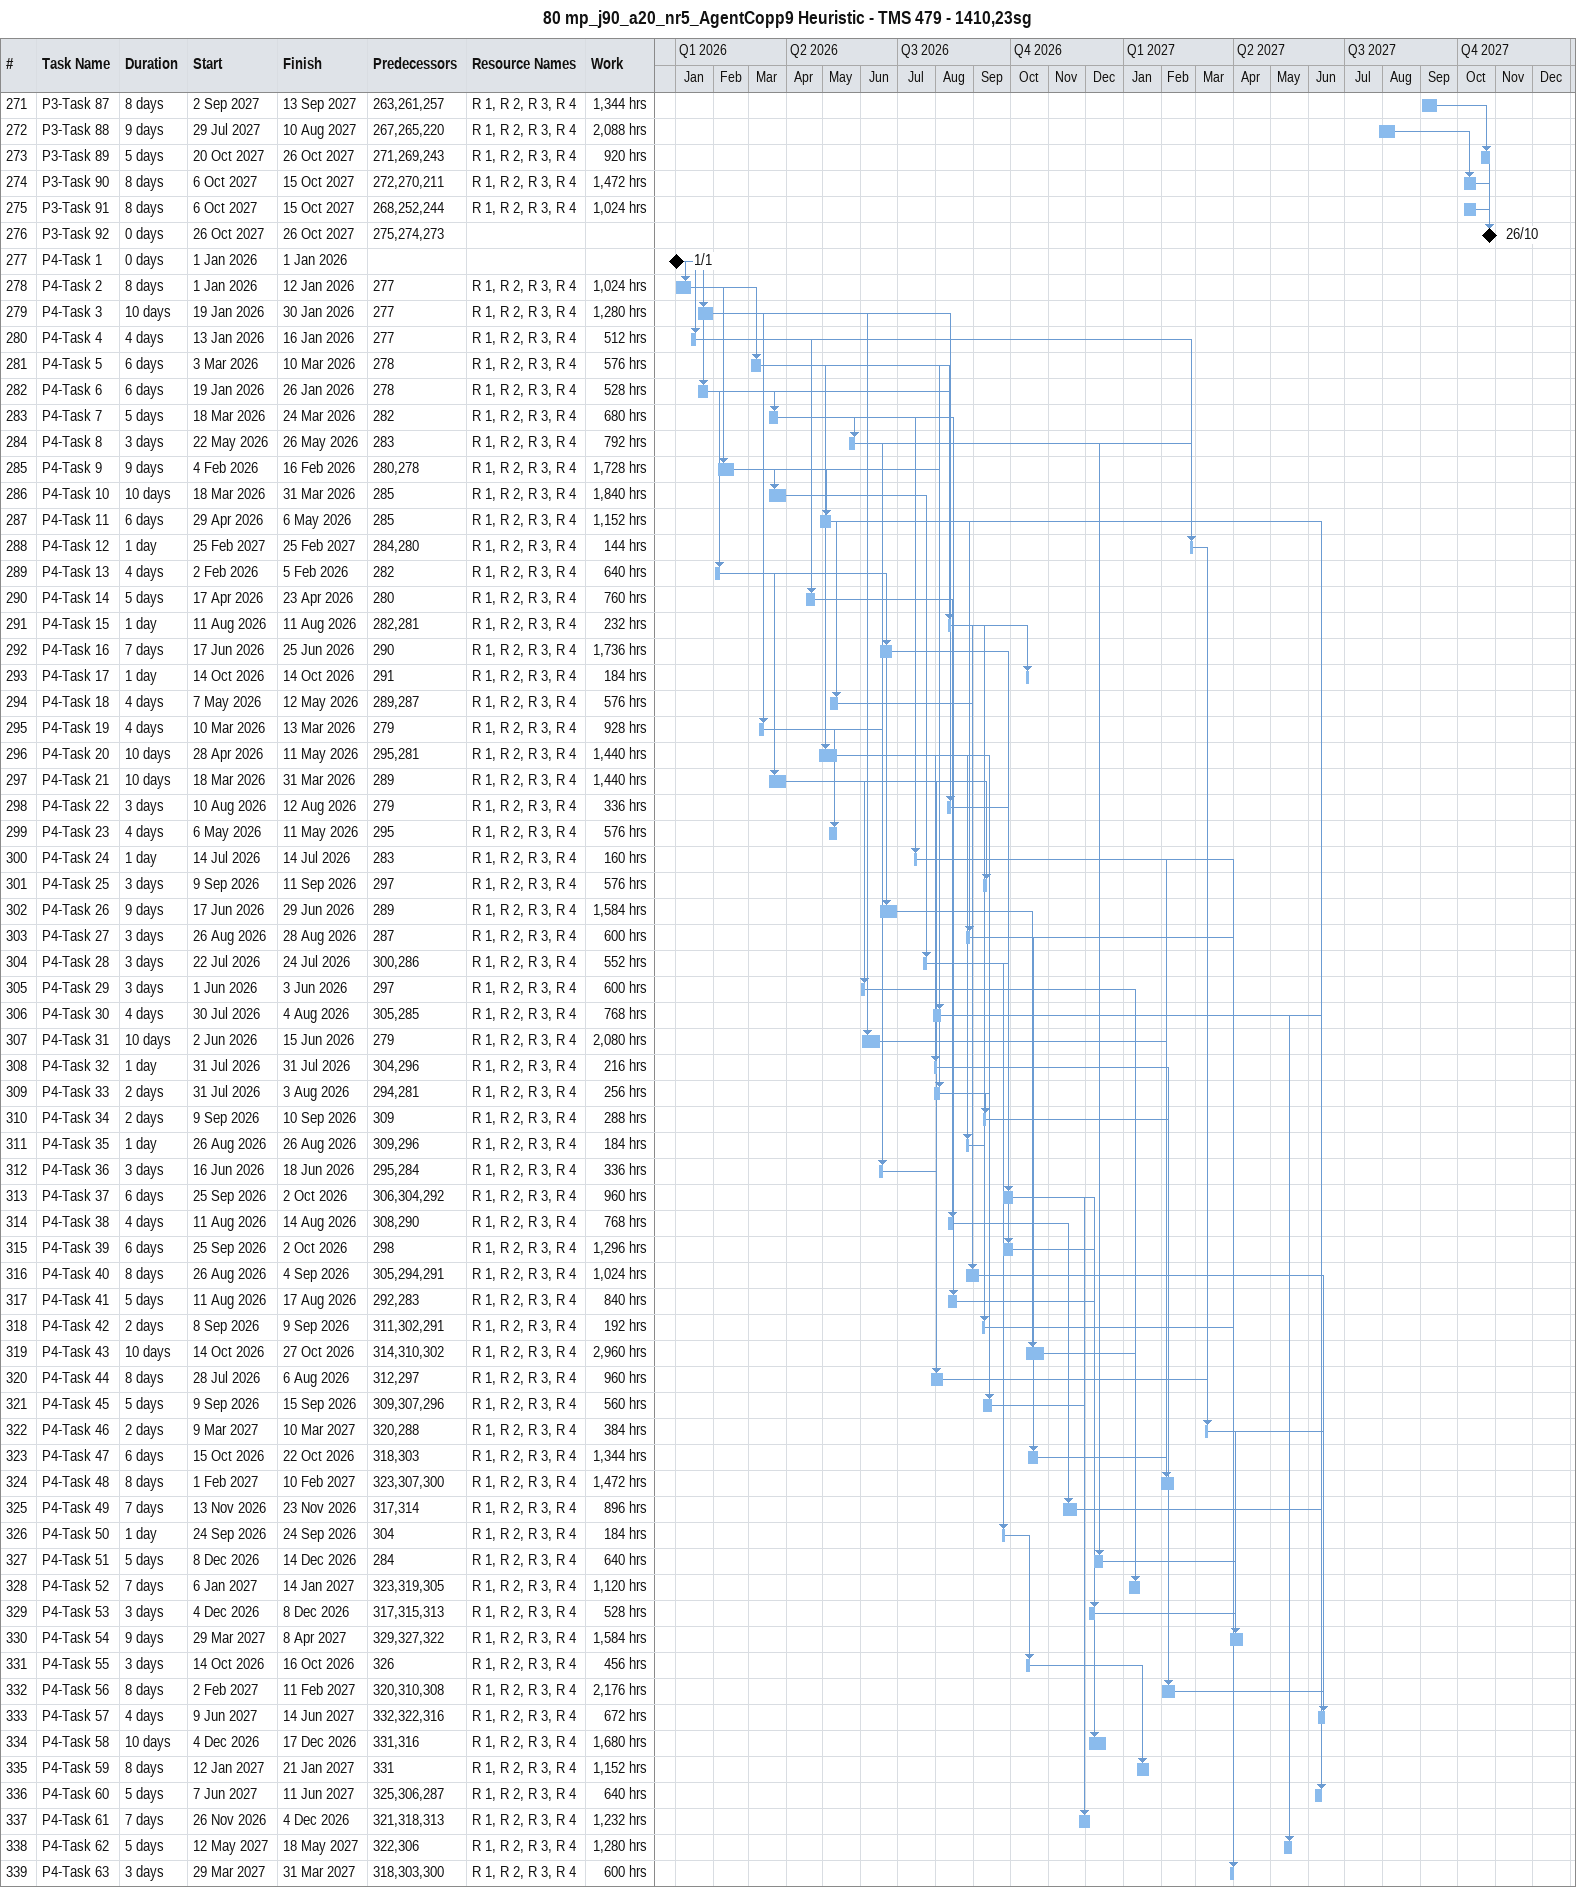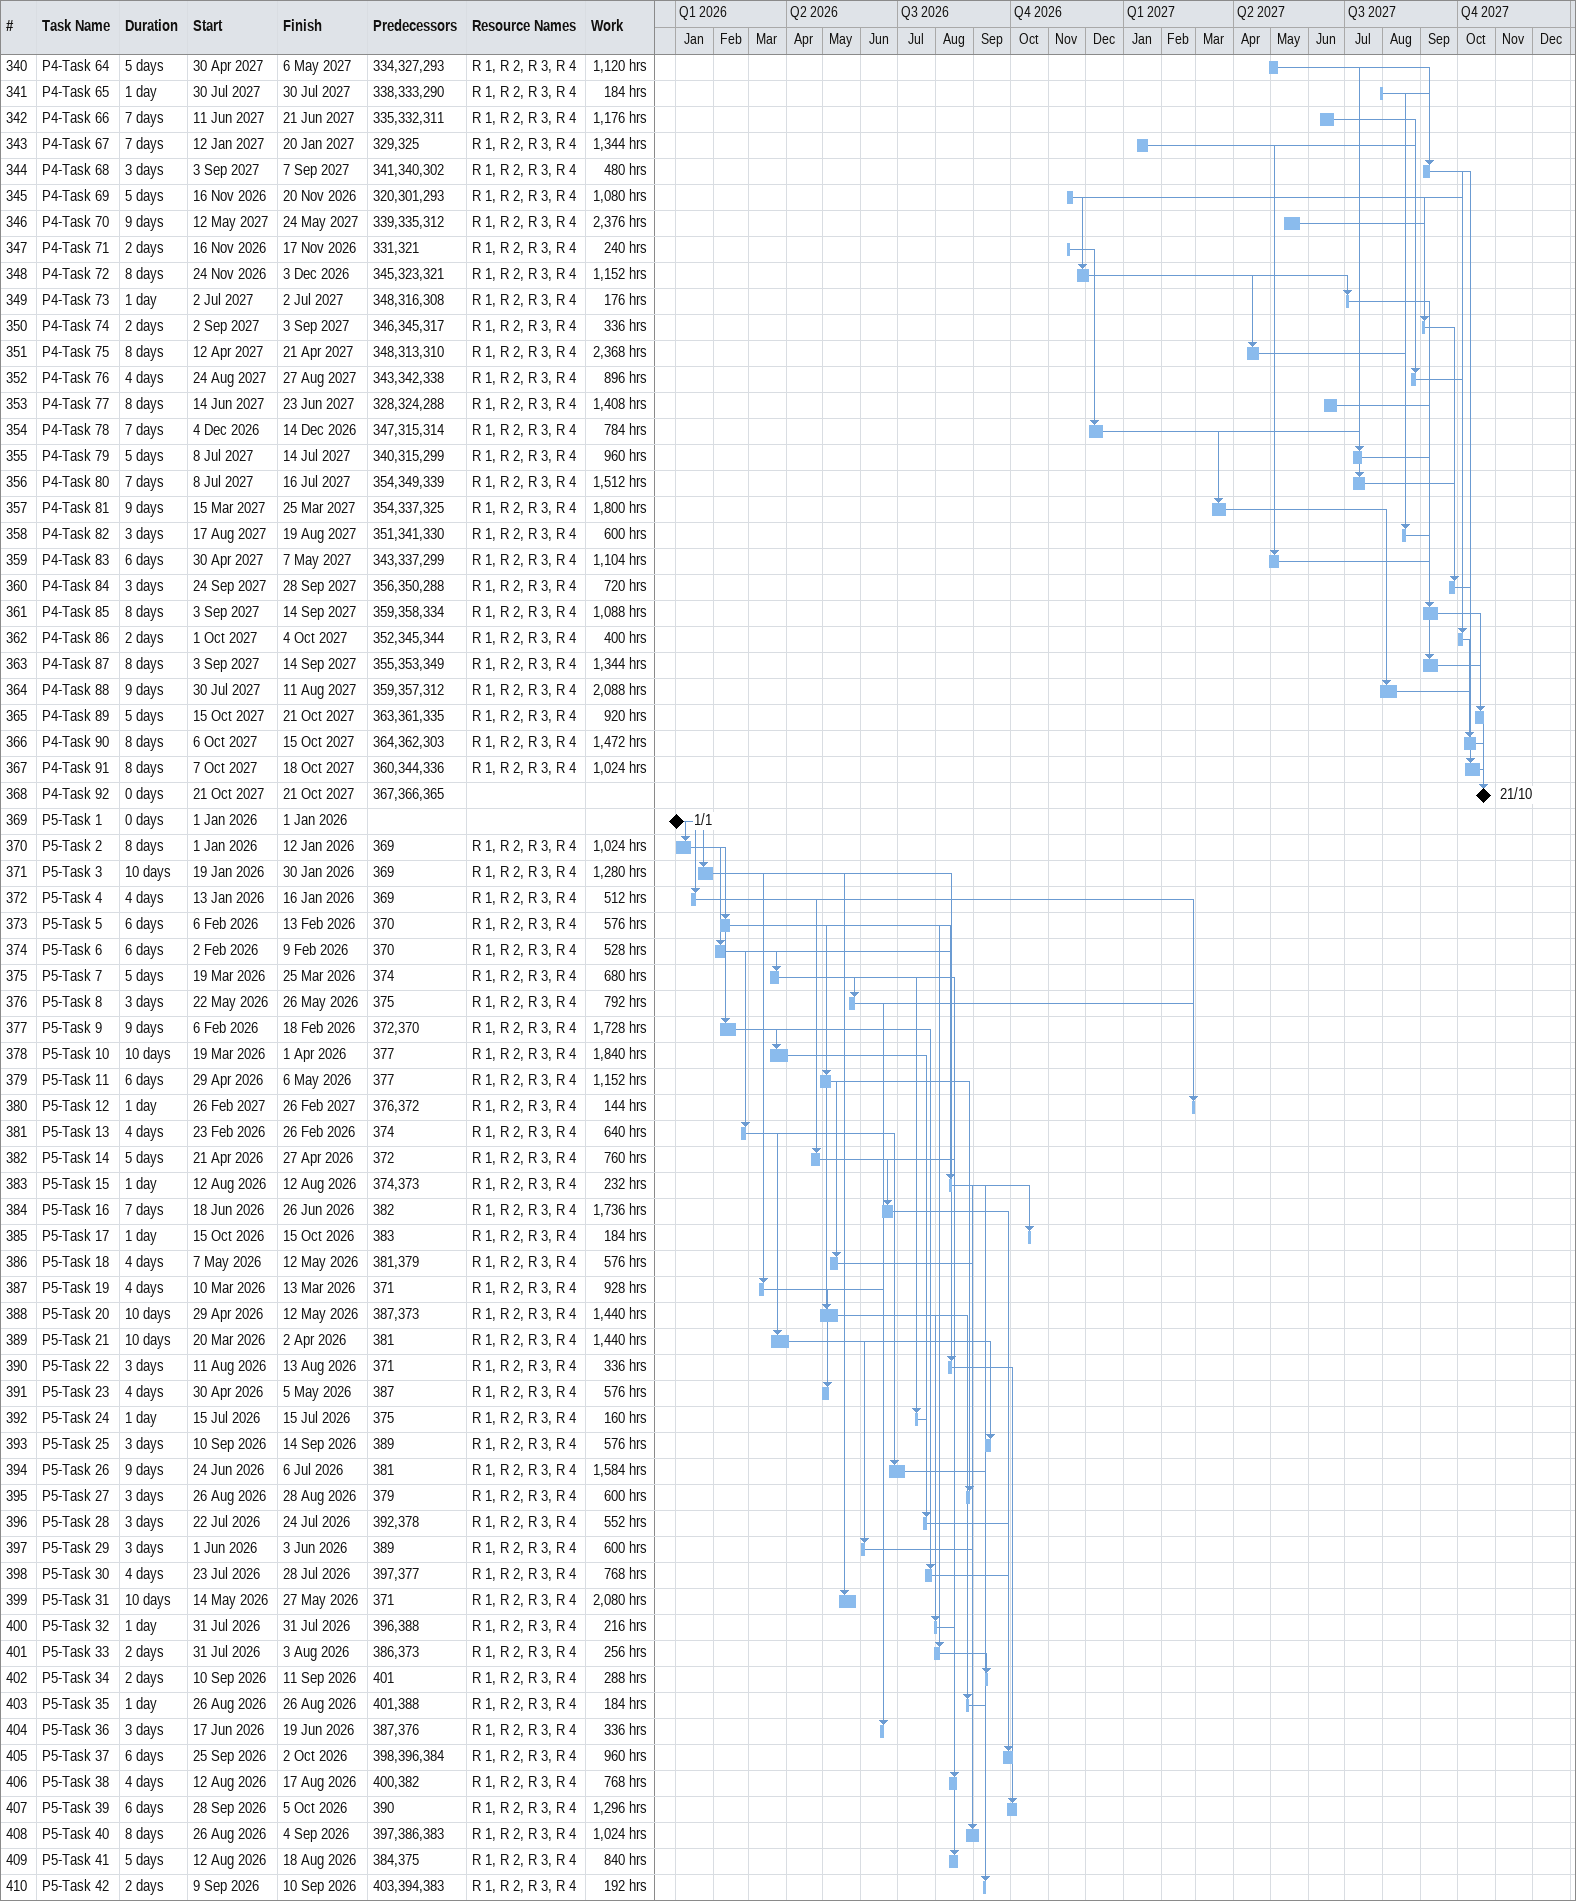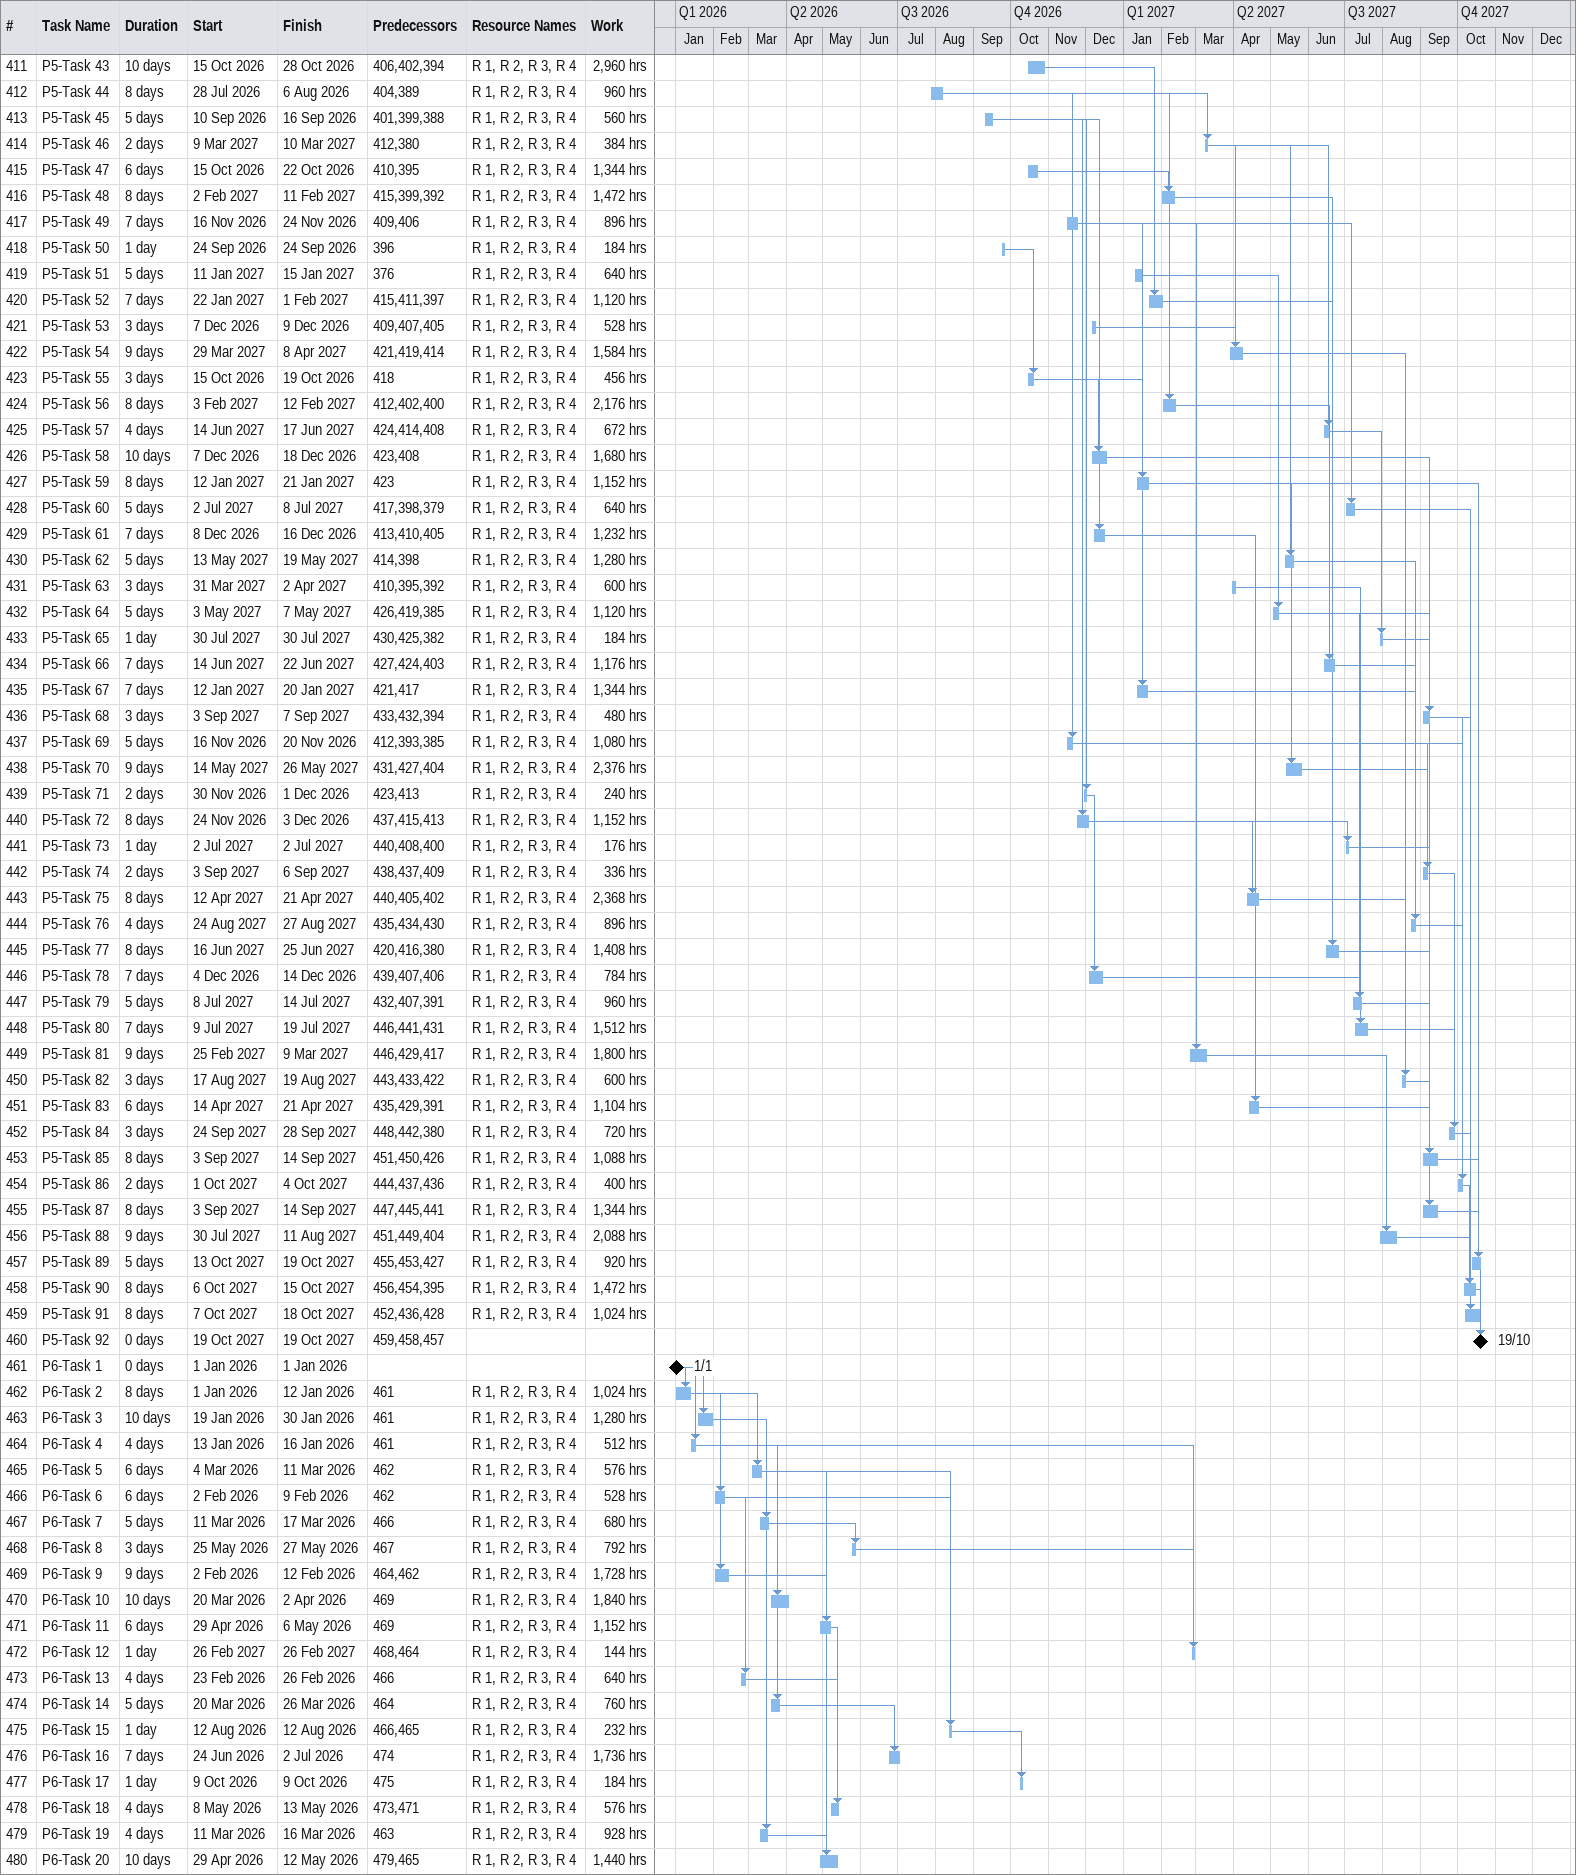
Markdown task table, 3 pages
80 mp_j90_a20_nr5_AgentCopp9 Heuristic - TMS 479 - 1410,23sg

| ID | Task | Duration | Start | Finish | Predecessors | Resources | Work (h) |
|---|---|---|---|---|---|---|---|
| 271 | P3-Task 87 | 8d | 2027-09-02 | 2027-09-13 | 263, 261, 257 | R 1, R 2, R 3, R 4 | 1344 |
| 272 | P3-Task 88 | 9d | 2027-07-29 | 2027-08-10 | 267, 265, 220 | R 1, R 2, R 3, R 4 | 2088 |
| 273 | P3-Task 89 | 5d | 2027-10-20 | 2027-10-26 | 271, 269, 243 | R 1, R 2, R 3, R 4 | 920 |
| 274 | P3-Task 90 | 8d | 2027-10-06 | 2027-10-15 | 272, 270, 211 | R 1, R 2, R 3, R 4 | 1472 |
| 275 | P3-Task 91 | 8d | 2027-10-06 | 2027-10-15 | 268, 252, 244 | R 1, R 2, R 3, R 4 | 1024 |
| 276 | P3-Task 92 | 0d | 2027-10-26 | 2027-10-26 | 275, 274, 273 |  |  |
| 277 | P4-Task 1 | 0d | 2026-01-01 | 2026-01-01 |  |  |  |
| 278 | P4-Task 2 | 8d | 2026-01-01 | 2026-01-12 | 277 | R 1, R 2, R 3, R 4 | 1024 |
| 279 | P4-Task 3 | 10d | 2026-01-19 | 2026-01-30 | 277 | R 1, R 2, R 3, R 4 | 1280 |
| 280 | P4-Task 4 | 4d | 2026-01-13 | 2026-01-16 | 277 | R 1, R 2, R 3, R 4 | 512 |
| 281 | P4-Task 5 | 6d | 2026-03-03 | 2026-03-10 | 278 | R 1, R 2, R 3, R 4 | 576 |
| 282 | P4-Task 6 | 6d | 2026-01-19 | 2026-01-26 | 278 | R 1, R 2, R 3, R 4 | 528 |
| 283 | P4-Task 7 | 5d | 2026-03-18 | 2026-03-24 | 282 | R 1, R 2, R 3, R 4 | 680 |
| 284 | P4-Task 8 | 3d | 2026-05-22 | 2026-05-26 | 283 | R 1, R 2, R 3, R 4 | 792 |
| 285 | P4-Task 9 | 9d | 2026-02-04 | 2026-02-16 | 280, 278 | R 1, R 2, R 3, R 4 | 1728 |
| 286 | P4-Task 10 | 10d | 2026-03-18 | 2026-03-31 | 285 | R 1, R 2, R 3, R 4 | 1840 |
| 287 | P4-Task 11 | 6d | 2026-04-29 | 2026-05-06 | 285 | R 1, R 2, R 3, R 4 | 1152 |
| 288 | P4-Task 12 | 1d | 2027-02-25 | 2027-02-25 | 284, 280 | R 1, R 2, R 3, R 4 | 144 |
| 289 | P4-Task 13 | 4d | 2026-02-02 | 2026-02-05 | 282 | R 1, R 2, R 3, R 4 | 640 |
| 290 | P4-Task 14 | 5d | 2026-04-17 | 2026-04-23 | 280 | R 1, R 2, R 3, R 4 | 760 |
| 291 | P4-Task 15 | 1d | 2026-08-11 | 2026-08-11 | 282, 281 | R 1, R 2, R 3, R 4 | 232 |
| 292 | P4-Task 16 | 7d | 2026-06-17 | 2026-06-25 | 290 | R 1, R 2, R 3, R 4 | 1736 |
| 293 | P4-Task 17 | 1d | 2026-10-14 | 2026-10-14 | 291 | R 1, R 2, R 3, R 4 | 184 |
| 294 | P4-Task 18 | 4d | 2026-05-07 | 2026-05-12 | 289, 287 | R 1, R 2, R 3, R 4 | 576 |
| 295 | P4-Task 19 | 4d | 2026-03-10 | 2026-03-13 | 279 | R 1, R 2, R 3, R 4 | 928 |
| 296 | P4-Task 20 | 10d | 2026-04-28 | 2026-05-11 | 295, 281 | R 1, R 2, R 3, R 4 | 1440 |
| 297 | P4-Task 21 | 10d | 2026-03-18 | 2026-03-31 | 289 | R 1, R 2, R 3, R 4 | 1440 |
| 298 | P4-Task 22 | 3d | 2026-08-10 | 2026-08-12 | 279 | R 1, R 2, R 3, R 4 | 336 |
| 299 | P4-Task 23 | 4d | 2026-05-06 | 2026-05-11 | 295 | R 1, R 2, R 3, R 4 | 576 |
| 300 | P4-Task 24 | 1d | 2026-07-14 | 2026-07-14 | 283 | R 1, R 2, R 3, R 4 | 160 |
| 301 | P4-Task 25 | 3d | 2026-09-09 | 2026-09-11 | 297 | R 1, R 2, R 3, R 4 | 576 |
| 302 | P4-Task 26 | 9d | 2026-06-17 | 2026-06-29 | 289 | R 1, R 2, R 3, R 4 | 1584 |
| 303 | P4-Task 27 | 3d | 2026-08-26 | 2026-08-28 | 287 | R 1, R 2, R 3, R 4 | 600 |
| 304 | P4-Task 28 | 3d | 2026-07-22 | 2026-07-24 | 300, 286 | R 1, R 2, R 3, R 4 | 552 |
| 305 | P4-Task 29 | 3d | 2026-06-01 | 2026-06-03 | 297 | R 1, R 2, R 3, R 4 | 600 |
| 306 | P4-Task 30 | 4d | 2026-07-30 | 2026-08-04 | 305, 285 | R 1, R 2, R 3, R 4 | 768 |
| 307 | P4-Task 31 | 10d | 2026-06-02 | 2026-06-15 | 279 | R 1, R 2, R 3, R 4 | 2080 |
| 308 | P4-Task 32 | 1d | 2026-07-31 | 2026-07-31 | 304, 296 | R 1, R 2, R 3, R 4 | 216 |
| 309 | P4-Task 33 | 2d | 2026-07-31 | 2026-08-03 | 294, 281 | R 1, R 2, R 3, R 4 | 256 |
| 310 | P4-Task 34 | 2d | 2026-09-09 | 2026-09-10 | 309 | R 1, R 2, R 3, R 4 | 288 |
| 311 | P4-Task 35 | 1d | 2026-08-26 | 2026-08-26 | 309, 296 | R 1, R 2, R 3, R 4 | 184 |
| 312 | P4-Task 36 | 3d | 2026-06-16 | 2026-06-18 | 295, 284 | R 1, R 2, R 3, R 4 | 336 |
| 313 | P4-Task 37 | 6d | 2026-09-25 | 2026-10-02 | 306, 304, 292 | R 1, R 2, R 3, R 4 | 960 |
| 314 | P4-Task 38 | 4d | 2026-08-11 | 2026-08-14 | 308, 290 | R 1, R 2, R 3, R 4 | 768 |
| 315 | P4-Task 39 | 6d | 2026-09-25 | 2026-10-02 | 298 | R 1, R 2, R 3, R 4 | 1296 |
| 316 | P4-Task 40 | 8d | 2026-08-26 | 2026-09-04 | 305, 294, 291 | R 1, R 2, R 3, R 4 | 1024 |
| 317 | P4-Task 41 | 5d | 2026-08-11 | 2026-08-17 | 292, 283 | R 1, R 2, R 3, R 4 | 840 |
| 318 | P4-Task 42 | 2d | 2026-09-08 | 2026-09-09 | 311, 302, 291 | R 1, R 2, R 3, R 4 | 192 |
| 319 | P4-Task 43 | 10d | 2026-10-14 | 2026-10-27 | 314, 310, 302 | R 1, R 2, R 3, R 4 | 2960 |
| 320 | P4-Task 44 | 8d | 2026-07-28 | 2026-08-06 | 312, 297 | R 1, R 2, R 3, R 4 | 960 |
| 321 | P4-Task 45 | 5d | 2026-09-09 | 2026-09-15 | 309, 307, 296 | R 1, R 2, R 3, R 4 | 560 |
| 322 | P4-Task 46 | 2d | 2027-03-09 | 2027-03-10 | 320, 288 | R 1, R 2, R 3, R 4 | 384 |
| 323 | P4-Task 47 | 6d | 2026-10-15 | 2026-10-22 | 318, 303 | R 1, R 2, R 3, R 4 | 1344 |
| 324 | P4-Task 48 | 8d | 2027-02-01 | 2027-02-10 | 323, 307, 300 | R 1, R 2, R 3, R 4 | 1472 |
| 325 | P4-Task 49 | 7d | 2026-11-13 | 2026-11-23 | 317, 314 | R 1, R 2, R 3, R 4 | 896 |
| 326 | P4-Task 50 | 1d | 2026-09-24 | 2026-09-24 | 304 | R 1, R 2, R 3, R 4 | 184 |
| 327 | P4-Task 51 | 5d | 2026-12-08 | 2026-12-14 | 284 | R 1, R 2, R 3, R 4 | 640 |
| 328 | P4-Task 52 | 7d | 2027-01-06 | 2027-01-14 | 323, 319, 305 | R 1, R 2, R 3, R 4 | 1120 |
| 329 | P4-Task 53 | 3d | 2026-12-04 | 2026-12-08 | 317, 315, 313 | R 1, R 2, R 3, R 4 | 528 |
| 330 | P4-Task 54 | 9d | 2027-03-29 | 2027-04-08 | 329, 327, 322 | R 1, R 2, R 3, R 4 | 1584 |
| 331 | P4-Task 55 | 3d | 2026-10-14 | 2026-10-16 | 326 | R 1, R 2, R 3, R 4 | 456 |
| 332 | P4-Task 56 | 8d | 2027-02-02 | 2027-02-11 | 320, 310, 308 | R 1, R 2, R 3, R 4 | 2176 |
| 333 | P4-Task 57 | 4d | 2027-06-09 | 2027-06-14 | 332, 322, 316 | R 1, R 2, R 3, R 4 | 672 |
| 334 | P4-Task 58 | 10d | 2026-12-04 | 2026-12-17 | 331, 316 | R 1, R 2, R 3, R 4 | 1680 |
| 335 | P4-Task 59 | 8d | 2027-01-12 | 2027-01-21 | 331 | R 1, R 2, R 3, R 4 | 1152 |
| 336 | P4-Task 60 | 5d | 2027-06-07 | 2027-06-11 | 325, 306, 287 | R 1, R 2, R 3, R 4 | 640 |
| 337 | P4-Task 61 | 7d | 2026-11-26 | 2026-12-04 | 321, 318, 313 | R 1, R 2, R 3, R 4 | 1232 |
| 338 | P4-Task 62 | 5d | 2027-05-12 | 2027-05-18 | 322, 306 | R 1, R 2, R 3, R 4 | 1280 |
| 339 | P4-Task 63 | 3d | 2027-03-29 | 2027-03-31 | 318, 303, 300 | R 1, R 2, R 3, R 4 | 600 |
| 340 | P4-Task 64 | 5d | 2027-04-30 | 2027-05-06 | 334, 327, 293 | R 1, R 2, R 3, R 4 | 1120 |
| 341 | P4-Task 65 | 1d | 2027-07-30 | 2027-07-30 | 338, 333, 290 | R 1, R 2, R 3, R 4 | 184 |
| 342 | P4-Task 66 | 7d | 2027-06-11 | 2027-06-21 | 335, 332, 311 | R 1, R 2, R 3, R 4 | 1176 |
| 343 | P4-Task 67 | 7d | 2027-01-12 | 2027-01-20 | 329, 325 | R 1, R 2, R 3, R 4 | 1344 |
| 344 | P4-Task 68 | 3d | 2027-09-03 | 2027-09-07 | 341, 340, 302 | R 1, R 2, R 3, R 4 | 480 |
| 345 | P4-Task 69 | 5d | 2026-11-16 | 2026-11-20 | 320, 301, 293 | R 1, R 2, R 3, R 4 | 1080 |
| 346 | P4-Task 70 | 9d | 2027-05-12 | 2027-05-24 | 339, 335, 312 | R 1, R 2, R 3, R 4 | 2376 |
| 347 | P4-Task 71 | 2d | 2026-11-16 | 2026-11-17 | 331, 321 | R 1, R 2, R 3, R 4 | 240 |
| 348 | P4-Task 72 | 8d | 2026-11-24 | 2026-12-03 | 345, 323, 321 | R 1, R 2, R 3, R 4 | 1152 |
| 349 | P4-Task 73 | 1d | 2027-07-02 | 2027-07-02 | 348, 316, 308 | R 1, R 2, R 3, R 4 | 176 |
| 350 | P4-Task 74 | 2d | 2027-09-02 | 2027-09-03 | 346, 345, 317 | R 1, R 2, R 3, R 4 | 336 |
| 351 | P4-Task 75 | 8d | 2027-04-12 | 2027-04-21 | 348, 313, 310 | R 1, R 2, R 3, R 4 | 2368 |
| 352 | P4-Task 76 | 4d | 2027-08-24 | 2027-08-27 | 343, 342, 338 | R 1, R 2, R 3, R 4 | 896 |
| 353 | P4-Task 77 | 8d | 2027-06-14 | 2027-06-23 | 328, 324, 288 | R 1, R 2, R 3, R 4 | 1408 |
| 354 | P4-Task 78 | 7d | 2026-12-04 | 2026-12-14 | 347, 315, 314 | R 1, R 2, R 3, R 4 | 784 |
| 355 | P4-Task 79 | 5d | 2027-07-08 | 2027-07-14 | 340, 315, 299 | R 1, R 2, R 3, R 4 | 960 |
| 356 | P4-Task 80 | 7d | 2027-07-08 | 2027-07-16 | 354, 349, 339 | R 1, R 2, R 3, R 4 | 1512 |
| 357 | P4-Task 81 | 9d | 2027-03-15 | 2027-03-25 | 354, 337, 325 | R 1, R 2, R 3, R 4 | 1800 |
| 358 | P4-Task 82 | 3d | 2027-08-17 | 2027-08-19 | 351, 341, 330 | R 1, R 2, R 3, R 4 | 600 |
| 359 | P4-Task 83 | 6d | 2027-04-30 | 2027-05-07 | 343, 337, 299 | R 1, R 2, R 3, R 4 | 1104 |
| 360 | P4-Task 84 | 3d | 2027-09-24 | 2027-09-28 | 356, 350, 288 | R 1, R 2, R 3, R 4 | 720 |
| 361 | P4-Task 85 | 8d | 2027-09-03 | 2027-09-14 | 359, 358, 334 | R 1, R 2, R 3, R 4 | 1088 |
| 362 | P4-Task 86 | 2d | 2027-10-01 | 2027-10-04 | 352, 345, 344 | R 1, R 2, R 3, R 4 | 400 |
| 363 | P4-Task 87 | 8d | 2027-09-03 | 2027-09-14 | 355, 353, 349 | R 1, R 2, R 3, R 4 | 1344 |
| 364 | P4-Task 88 | 9d | 2027-07-30 | 2027-08-11 | 359, 357, 312 | R 1, R 2, R 3, R 4 | 2088 |
| 365 | P4-Task 89 | 5d | 2027-10-15 | 2027-10-21 | 363, 361, 335 | R 1, R 2, R 3, R 4 | 920 |
| 366 | P4-Task 90 | 8d | 2027-10-06 | 2027-10-15 | 364, 362, 303 | R 1, R 2, R 3, R 4 | 1472 |
| 367 | P4-Task 91 | 8d | 2027-10-07 | 2027-10-18 | 360, 344, 336 | R 1, R 2, R 3, R 4 | 1024 |
| 368 | P4-Task 92 | 0d | 2027-10-21 | 2027-10-21 | 367, 366, 365 |  |  |
| 369 | P5-Task 1 | 0d | 2026-01-01 | 2026-01-01 |  |  |  |
| 370 | P5-Task 2 | 8d | 2026-01-01 | 2026-01-12 | 369 | R 1, R 2, R 3, R 4 | 1024 |
| 371 | P5-Task 3 | 10d | 2026-01-19 | 2026-01-30 | 369 | R 1, R 2, R 3, R 4 | 1280 |
| 372 | P5-Task 4 | 4d | 2026-01-13 | 2026-01-16 | 369 | R 1, R 2, R 3, R 4 | 512 |
| 373 | P5-Task 5 | 6d | 2026-02-06 | 2026-02-13 | 370 | R 1, R 2, R 3, R 4 | 576 |
| 374 | P5-Task 6 | 6d | 2026-02-02 | 2026-02-09 | 370 | R 1, R 2, R 3, R 4 | 528 |
| 375 | P5-Task 7 | 5d | 2026-03-19 | 2026-03-25 | 374 | R 1, R 2, R 3, R 4 | 680 |
| 376 | P5-Task 8 | 3d | 2026-05-22 | 2026-05-26 | 375 | R 1, R 2, R 3, R 4 | 792 |
| 377 | P5-Task 9 | 9d | 2026-02-06 | 2026-02-18 | 372, 370 | R 1, R 2, R 3, R 4 | 1728 |
| 378 | P5-Task 10 | 10d | 2026-03-19 | 2026-04-01 | 377 | R 1, R 2, R 3, R 4 | 1840 |
| 379 | P5-Task 11 | 6d | 2026-04-29 | 2026-05-06 | 377 | R 1, R 2, R 3, R 4 | 1152 |
| 380 | P5-Task 12 | 1d | 2027-02-26 | 2027-02-26 | 376, 372 | R 1, R 2, R 3, R 4 | 144 |
| 381 | P5-Task 13 | 4d | 2026-02-23 | 2026-02-26 | 374 | R 1, R 2, R 3, R 4 | 640 |
| 382 | P5-Task 14 | 5d | 2026-04-21 | 2026-04-27 | 372 | R 1, R 2, R 3, R 4 | 760 |
| 383 | P5-Task 15 | 1d | 2026-08-12 | 2026-08-12 | 374, 373 | R 1, R 2, R 3, R 4 | 232 |
| 384 | P5-Task 16 | 7d | 2026-06-18 | 2026-06-26 | 382 | R 1, R 2, R 3, R 4 | 1736 |
| 385 | P5-Task 17 | 1d | 2026-10-15 | 2026-10-15 | 383 | R 1, R 2, R 3, R 4 | 184 |
| 386 | P5-Task 18 | 4d | 2026-05-07 | 2026-05-12 | 381, 379 | R 1, R 2, R 3, R 4 | 576 |
| 387 | P5-Task 19 | 4d | 2026-03-10 | 2026-03-13 | 371 | R 1, R 2, R 3, R 4 | 928 |
| 388 | P5-Task 20 | 10d | 2026-04-29 | 2026-05-12 | 387, 373 | R 1, R 2, R 3, R 4 | 1440 |
| 389 | P5-Task 21 | 10d | 2026-03-20 | 2026-04-02 | 381 | R 1, R 2, R 3, R 4 | 1440 |
| 390 | P5-Task 22 | 3d | 2026-08-11 | 2026-08-13 | 371 | R 1, R 2, R 3, R 4 | 336 |
| 391 | P5-Task 23 | 4d | 2026-04-30 | 2026-05-05 | 387 | R 1, R 2, R 3, R 4 | 576 |
| 392 | P5-Task 24 | 1d | 2026-07-15 | 2026-07-15 | 375 | R 1, R 2, R 3, R 4 | 160 |
| 393 | P5-Task 25 | 3d | 2026-09-10 | 2026-09-14 | 389 | R 1, R 2, R 3, R 4 | 576 |
| 394 | P5-Task 26 | 9d | 2026-06-24 | 2026-07-06 | 381 | R 1, R 2, R 3, R 4 | 1584 |
| 395 | P5-Task 27 | 3d | 2026-08-26 | 2026-08-28 | 379 | R 1, R 2, R 3, R 4 | 600 |
| 396 | P5-Task 28 | 3d | 2026-07-22 | 2026-07-24 | 392, 378 | R 1, R 2, R 3, R 4 | 552 |
| 397 | P5-Task 29 | 3d | 2026-06-01 | 2026-06-03 | 389 | R 1, R 2, R 3, R 4 | 600 |
| 398 | P5-Task 30 | 4d | 2026-07-23 | 2026-07-28 | 397, 377 | R 1, R 2, R 3, R 4 | 768 |
| 399 | P5-Task 31 | 10d | 2026-05-14 | 2026-05-27 | 371 | R 1, R 2, R 3, R 4 | 2080 |
| 400 | P5-Task 32 | 1d | 2026-07-31 | 2026-07-31 | 396, 388 | R 1, R 2, R 3, R 4 | 216 |
| 401 | P5-Task 33 | 2d | 2026-07-31 | 2026-08-03 | 386, 373 | R 1, R 2, R 3, R 4 | 256 |
| 402 | P5-Task 34 | 2d | 2026-09-10 | 2026-09-11 | 401 | R 1, R 2, R 3, R 4 | 288 |
| 403 | P5-Task 35 | 1d | 2026-08-26 | 2026-08-26 | 401, 388 | R 1, R 2, R 3, R 4 | 184 |
| 404 | P5-Task 36 | 3d | 2026-06-17 | 2026-06-19 | 387, 376 | R 1, R 2, R 3, R 4 | 336 |
| 405 | P5-Task 37 | 6d | 2026-09-25 | 2026-10-02 | 398, 396, 384 | R 1, R 2, R 3, R 4 | 960 |
| 406 | P5-Task 38 | 4d | 2026-08-12 | 2026-08-17 | 400, 382 | R 1, R 2, R 3, R 4 | 768 |
| 407 | P5-Task 39 | 6d | 2026-09-28 | 2026-10-05 | 390 | R 1, R 2, R 3, R 4 | 1296 |
| 408 | P5-Task 40 | 8d | 2026-08-26 | 2026-09-04 | 397, 386, 383 | R 1, R 2, R 3, R 4 | 1024 |
| 409 | P5-Task 41 | 5d | 2026-08-12 | 2026-08-18 | 384, 375 | R 1, R 2, R 3, R 4 | 840 |
| 410 | P5-Task 42 | 2d | 2026-09-09 | 2026-09-10 | 403, 394, 383 | R 1, R 2, R 3, R 4 | 192 |
| 411 | P5-Task 43 | 10d | 2026-10-15 | 2026-10-28 | 406, 402, 394 | R 1, R 2, R 3, R 4 | 2960 |
| 412 | P5-Task 44 | 8d | 2026-07-28 | 2026-08-06 | 404, 389 | R 1, R 2, R 3, R 4 | 960 |
| 413 | P5-Task 45 | 5d | 2026-09-10 | 2026-09-16 | 401, 399, 388 | R 1, R 2, R 3, R 4 | 560 |
| 414 | P5-Task 46 | 2d | 2027-03-09 | 2027-03-10 | 412, 380 | R 1, R 2, R 3, R 4 | 384 |
| 415 | P5-Task 47 | 6d | 2026-10-15 | 2026-10-22 | 410, 395 | R 1, R 2, R 3, R 4 | 1344 |
| 416 | P5-Task 48 | 8d | 2027-02-02 | 2027-02-11 | 415, 399, 392 | R 1, R 2, R 3, R 4 | 1472 |
| 417 | P5-Task 49 | 7d | 2026-11-16 | 2026-11-24 | 409, 406 | R 1, R 2, R 3, R 4 | 896 |
| 418 | P5-Task 50 | 1d | 2026-09-24 | 2026-09-24 | 396 | R 1, R 2, R 3, R 4 | 184 |
| 419 | P5-Task 51 | 5d | 2027-01-11 | 2027-01-15 | 376 | R 1, R 2, R 3, R 4 | 640 |
| 420 | P5-Task 52 | 7d | 2027-01-22 | 2027-02-01 | 415, 411, 397 | R 1, R 2, R 3, R 4 | 1120 |
| 421 | P5-Task 53 | 3d | 2026-12-07 | 2026-12-09 | 409, 407, 405 | R 1, R 2, R 3, R 4 | 528 |
| 422 | P5-Task 54 | 9d | 2027-03-29 | 2027-04-08 | 421, 419, 414 | R 1, R 2, R 3, R 4 | 1584 |
| 423 | P5-Task 55 | 3d | 2026-10-15 | 2026-10-19 | 418 | R 1, R 2, R 3, R 4 | 456 |
| 424 | P5-Task 56 | 8d | 2027-02-03 | 2027-02-12 | 412, 402, 400 | R 1, R 2, R 3, R 4 | 2176 |
| 425 | P5-Task 57 | 4d | 2027-06-14 | 2027-06-17 | 424, 414, 408 | R 1, R 2, R 3, R 4 | 672 |
| 426 | P5-Task 58 | 10d | 2026-12-07 | 2026-12-18 | 423, 408 | R 1, R 2, R 3, R 4 | 1680 |
| 427 | P5-Task 59 | 8d | 2027-01-12 | 2027-01-21 | 423 | R 1, R 2, R 3, R 4 | 1152 |
| 428 | P5-Task 60 | 5d | 2027-07-02 | 2027-07-08 | 417, 398, 379 | R 1, R 2, R 3, R 4 | 640 |
| 429 | P5-Task 61 | 7d | 2026-12-08 | 2026-12-16 | 413, 410, 405 | R 1, R 2, R 3, R 4 | 1232 |
| 430 | P5-Task 62 | 5d | 2027-05-13 | 2027-05-19 | 414, 398 | R 1, R 2, R 3, R 4 | 1280 |
| 431 | P5-Task 63 | 3d | 2027-03-31 | 2027-04-02 | 410, 395, 392 | R 1, R 2, R 3, R 4 | 600 |
| 432 | P5-Task 64 | 5d | 2027-05-03 | 2027-05-07 | 426, 419, 385 | R 1, R 2, R 3, R 4 | 1120 |
| 433 | P5-Task 65 | 1d | 2027-07-30 | 2027-07-30 | 430, 425, 382 | R 1, R 2, R 3, R 4 | 184 |
| 434 | P5-Task 66 | 7d | 2027-06-14 | 2027-06-22 | 427, 424, 403 | R 1, R 2, R 3, R 4 | 1176 |
| 435 | P5-Task 67 | 7d | 2027-01-12 | 2027-01-20 | 421, 417 | R 1, R 2, R 3, R 4 | 1344 |
| 436 | P5-Task 68 | 3d | 2027-09-03 | 2027-09-07 | 433, 432, 394 | R 1, R 2, R 3, R 4 | 480 |
| 437 | P5-Task 69 | 5d | 2026-11-16 | 2026-11-20 | 412, 393, 385 | R 1, R 2, R 3, R 4 | 1080 |
| 438 | P5-Task 70 | 9d | 2027-05-14 | 2027-05-26 | 431, 427, 404 | R 1, R 2, R 3, R 4 | 2376 |
| 439 | P5-Task 71 | 2d | 2026-11-30 | 2026-12-01 | 423, 413 | R 1, R 2, R 3, R 4 | 240 |
| 440 | P5-Task 72 | 8d | 2026-11-24 | 2026-12-03 | 437, 415, 413 | R 1, R 2, R 3, R 4 | 1152 |
| 441 | P5-Task 73 | 1d | 2027-07-02 | 2027-07-02 | 440, 408, 400 | R 1, R 2, R 3, R 4 | 176 |
| 442 | P5-Task 74 | 2d | 2027-09-03 | 2027-09-06 | 438, 437, 409 | R 1, R 2, R 3, R 4 | 336 |
| 443 | P5-Task 75 | 8d | 2027-04-12 | 2027-04-21 | 440, 405, 402 | R 1, R 2, R 3, R 4 | 2368 |
| 444 | P5-Task 76 | 4d | 2027-08-24 | 2027-08-27 | 435, 434, 430 | R 1, R 2, R 3, R 4 | 896 |
| 445 | P5-Task 77 | 8d | 2027-06-16 | 2027-06-25 | 420, 416, 380 | R 1, R 2, R 3, R 4 | 1408 |
| 446 | P5-Task 78 | 7d | 2026-12-04 | 2026-12-14 | 439, 407, 406 | R 1, R 2, R 3, R 4 | 784 |
| 447 | P5-Task 79 | 5d | 2027-07-08 | 2027-07-14 | 432, 407, 391 | R 1, R 2, R 3, R 4 | 960 |
| 448 | P5-Task 80 | 7d | 2027-07-09 | 2027-07-19 | 446, 441, 431 | R 1, R 2, R 3, R 4 | 1512 |
| 449 | P5-Task 81 | 9d | 2027-02-25 | 2027-03-09 | 446, 429, 417 | R 1, R 2, R 3, R 4 | 1800 |
| 450 | P5-Task 82 | 3d | 2027-08-17 | 2027-08-19 | 443, 433, 422 | R 1, R 2, R 3, R 4 | 600 |
| 451 | P5-Task 83 | 6d | 2027-04-14 | 2027-04-21 | 435, 429, 391 | R 1, R 2, R 3, R 4 | 1104 |
| 452 | P5-Task 84 | 3d | 2027-09-24 | 2027-09-28 | 448, 442, 380 | R 1, R 2, R 3, R 4 | 720 |
| 453 | P5-Task 85 | 8d | 2027-09-03 | 2027-09-14 | 451, 450, 426 | R 1, R 2, R 3, R 4 | 1088 |
| 454 | P5-Task 86 | 2d | 2027-10-01 | 2027-10-04 | 444, 437, 436 | R 1, R 2, R 3, R 4 | 400 |
| 455 | P5-Task 87 | 8d | 2027-09-03 | 2027-09-14 | 447, 445, 441 | R 1, R 2, R 3, R 4 | 1344 |
| 456 | P5-Task 88 | 9d | 2027-07-30 | 2027-08-11 | 451, 449, 404 | R 1, R 2, R 3, R 4 | 2088 |
| 457 | P5-Task 89 | 5d | 2027-10-13 | 2027-10-19 | 455, 453, 427 | R 1, R 2, R 3, R 4 | 920 |
| 458 | P5-Task 90 | 8d | 2027-10-06 | 2027-10-15 | 456, 454, 395 | R 1, R 2, R 3, R 4 | 1472 |
| 459 | P5-Task 91 | 8d | 2027-10-07 | 2027-10-18 | 452, 436, 428 | R 1, R 2, R 3, R 4 | 1024 |
| 460 | P5-Task 92 | 0d | 2027-10-19 | 2027-10-19 | 459, 458, 457 |  |  |
| 461 | P6-Task 1 | 0d | 2026-01-01 | 2026-01-01 |  |  |  |
| 462 | P6-Task 2 | 8d | 2026-01-01 | 2026-01-12 | 461 | R 1, R 2, R 3, R 4 | 1024 |
| 463 | P6-Task 3 | 10d | 2026-01-19 | 2026-01-30 | 461 | R 1, R 2, R 3, R 4 | 1280 |
| 464 | P6-Task 4 | 4d | 2026-01-13 | 2026-01-16 | 461 | R 1, R 2, R 3, R 4 | 512 |
| 465 | P6-Task 5 | 6d | 2026-03-04 | 2026-03-11 | 462 | R 1, R 2, R 3, R 4 | 576 |
| 466 | P6-Task 6 | 6d | 2026-02-02 | 2026-02-09 | 462 | R 1, R 2, R 3, R 4 | 528 |
| 467 | P6-Task 7 | 5d | 2026-03-11 | 2026-03-17 | 466 | R 1, R 2, R 3, R 4 | 680 |
| 468 | P6-Task 8 | 3d | 2026-05-25 | 2026-05-27 | 467 | R 1, R 2, R 3, R 4 | 792 |
| 469 | P6-Task 9 | 9d | 2026-02-02 | 2026-02-12 | 464, 462 | R 1, R 2, R 3, R 4 | 1728 |
| 470 | P6-Task 10 | 10d | 2026-03-20 | 2026-04-02 | 469 | R 1, R 2, R 3, R 4 | 1840 |
| 471 | P6-Task 11 | 6d | 2026-04-29 | 2026-05-06 | 469 | R 1, R 2, R 3, R 4 | 1152 |
| 472 | P6-Task 12 | 1d | 2027-02-26 | 2027-02-26 | 468, 464 | R 1, R 2, R 3, R 4 | 144 |
| 473 | P6-Task 13 | 4d | 2026-02-23 | 2026-02-26 | 466 | R 1, R 2, R 3, R 4 | 640 |
| 474 | P6-Task 14 | 5d | 2026-03-20 | 2026-03-26 | 464 | R 1, R 2, R 3, R 4 | 760 |
| 475 | P6-Task 15 | 1d | 2026-08-12 | 2026-08-12 | 466, 465 | R 1, R 2, R 3, R 4 | 232 |
| 476 | P6-Task 16 | 7d | 2026-06-24 | 2026-07-02 | 474 | R 1, R 2, R 3, R 4 | 1736 |
| 477 | P6-Task 17 | 1d | 2026-10-09 | 2026-10-09 | 475 | R 1, R 2, R 3, R 4 | 184 |
| 478 | P6-Task 18 | 4d | 2026-05-08 | 2026-05-13 | 473, 471 | R 1, R 2, R 3, R 4 | 576 |
| 479 | P6-Task 19 | 4d | 2026-03-11 | 2026-03-16 | 463 | R 1, R 2, R 3, R 4 | 928 |
| 480 | P6-Task 20 | 10d | 2026-04-29 | 2026-05-12 | 479, 465 | R 1, R 2, R 3, R 4 | 1440 |
